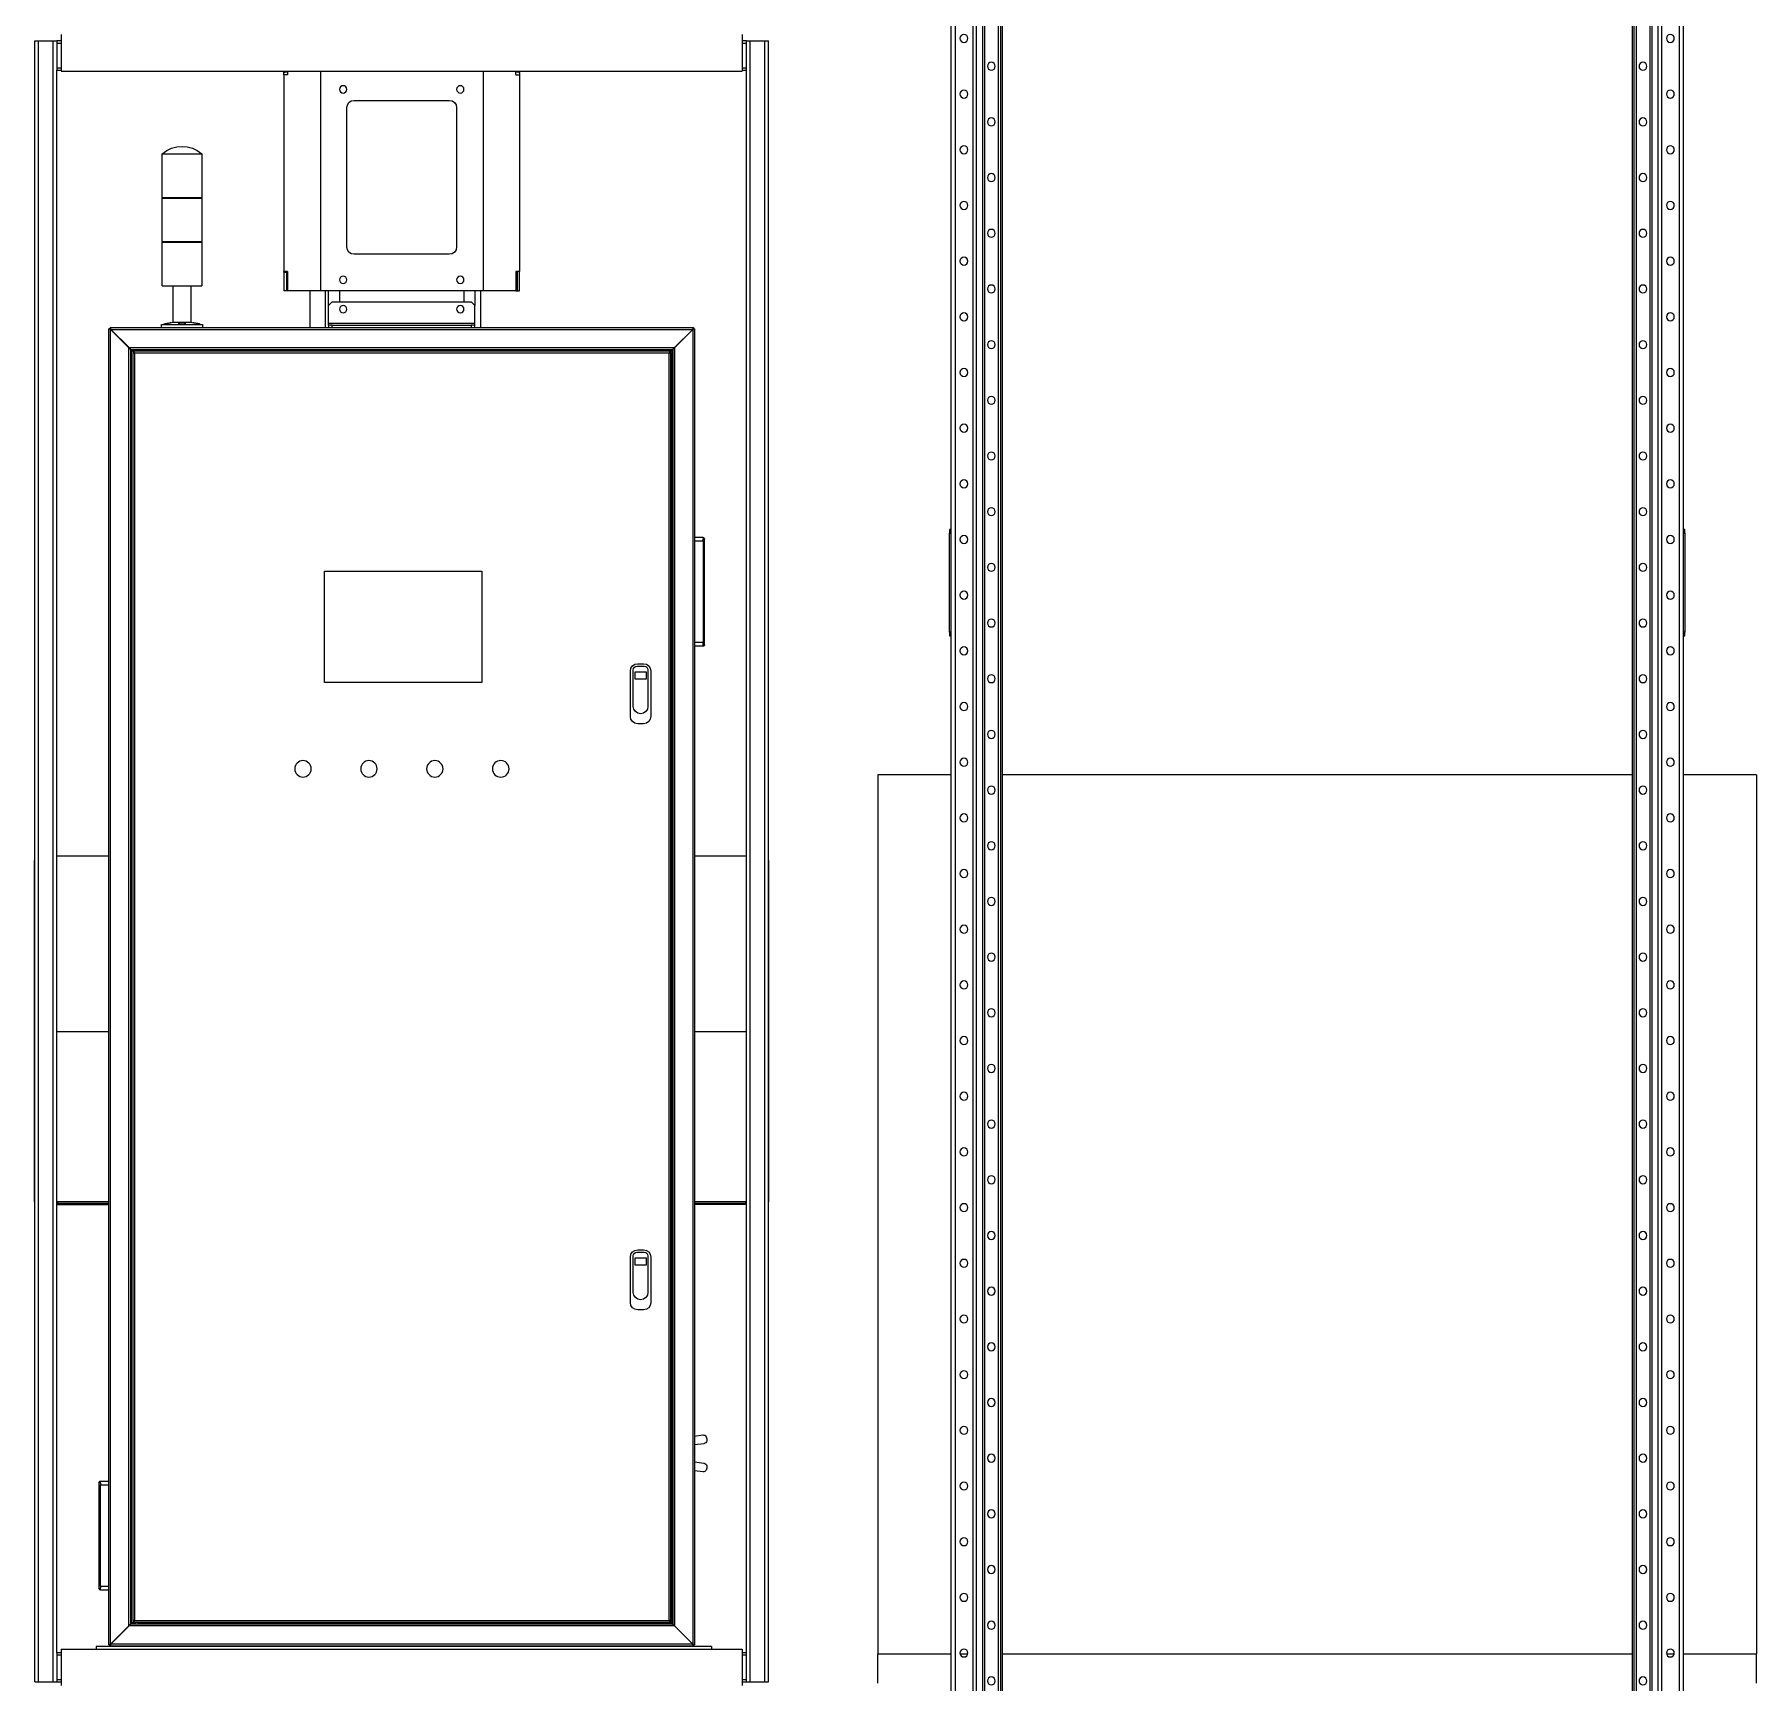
# Model space of a CAD drawing. Header units: millimetres. Extents: x 6622 to 532820, y 3370 to 359312.
# Drawn here: x 462649 to 465000, y 346966 to 349216 of the extents above; entities that cross this region are included whole.
import ezdxf

# ---------------------------------------------------------------- set-up
doc = ezdxf.new("R2010")
doc.units = ezdxf.units.MM

# ---------------------------------------------------------------- blocks, each defined once
blk = doc.blocks.new('A$C3E973D8C')
at = {"color": 2, "linetype": 'Continuous', "lineweight": 25}
for p, q in [((100, 8624.1), (100, 112.1)), ((105.5, 8624.1), (105.5, 112.1)), ((129.9, 8624.1), (129.9, 112.1)), ((134.6, 8624.1), (134.6, 112.1)), ((143.1, 8624.1), (143.1, 112.1)), ((145.7, 8624.1), (145.7, 112.1)), ((164.5, 8624.1), (164.5, 112.1)), ((167.5, 8624.1), (167.5, 112.1)), ((170, 8624.1), (170, 112.1)), ((1030, 5560.1), (1030, 112.1)), ((1032.5, 5560.1), (1032.5, 112.1)), ((1035.5, 5560.1), (1035.5, 112.1)), ((1054.3, 5560.1), (1054.3, 112.1)), ((1056.9, 5560.1), (1056.9, 112.1)), ((1065.4, 5560.1), (1065.4, 112.1)), ((1070.1, 5560.1), (1070.1, 112.1)), ((1094.5, 5560.1), (1094.5, 112.1)), ((1100, 5560.1), (1100, 112.1)), ((1385, 2967.5), (1385, 2917.5)), ((2315, 2967.5), (2315, 2917.5)), ((1349, 718.6), (1349, 2958.6)), ((1354, 2958.6), (1349, 2958.6)), ((1354, 718.6), (1354, 2958.6)), ((1374, 2958.6), (1354, 2958.6)), ((1374, 718.6), (1374, 2958.6)), ((1379, 2958.6), (1374, 2958.6)), ((1379, 2958.6), (1385, 2958.6)), ((1379, 2955.6), (1379, 2958.6)), ((1379, 2921.5), (1379, 2955.6)), ((1385, 2955.6), (1379, 2955.6)), ((2315, 2958.6), (2321, 2958.6)), ((2321, 2955.6), (2315, 2955.6)), ((2326, 2958.6), (2321, 2958.6)), ((2321, 2958.6), (2321, 2955.6)), ((2321, 2955.6), (2321, 2921.5)), ((2326, 718.6), (2326, 2958.6)), ((2346, 2958.6), (2326, 2958.6)), ((2346, 718.6), (2346, 2958.6)), ((2351, 2958.6), (2346, 2958.6)), ((2351, 718.6), (2351, 2958.6)), ((1379, 2921.5), (1385, 2921.5)), ((1379, 2918.6), (1379, 2921.5)), ((1379, 758.6), (1379, 2918.6)), ((1385, 2918.6), (1379, 2918.6)), ((2315, 2917.5), (1385, 2917.5)), ((1689, 2914.9), (1689, 2917.5)), ((1690.3, 2916), (1694, 2916)), ((1691.7, 2916), (1691.7, 2917.5)), ((1693, 2916), (1693, 2917.5)), ((1694, 2912.6), (1694, 2917.5)), ((1739, 2917.5), (1739, 2617.5)), ((1961, 2917.5), (1961, 2617.5)), ((2006, 2917.5), (2006, 2912.6)), ((2006, 2916), (2009.7, 2916)), ((2007, 2916), (2007, 2917.5)), ((2008.3, 2916), (2008.3, 2917.5)), ((2011, 2914.9), (2011, 2917.5)), ((2315, 2921.5), (2321, 2921.5)), ((2321, 2918.6), (2315, 2918.6)), ((2321, 2921.5), (2321, 2918.6)), ((2321, 758.6), (2321, 2918.6)), ((1689, 2914.9), (1689, 2912.6)), ((1689, 2912.6), (1689, 2644)), ((1694, 2912.6), (1689, 2912.6)), ((2006, 2912.6), (2011, 2912.6)), ((2011, 2912.6), (2011, 2914.9)), ((2011, 2912.6), (2011, 2644)), ((1915, 2877.5), (1785, 2877.5)), ((1775, 2867.5), (1775, 2677.5)), ((1925, 2677.5), (1925, 2867.5)), ((2123, 2804.6), (2123, 2745.1)), ((2177, 2804.6), (2123, 2804.6)), ((2177, 2745.1), (2177, 2804.6)), ((2177, 2745.1), (2123, 2745.1)), ((2123, 2744), (2123, 2685.1)), ((2177, 2744), (2123, 2744)), ((2123.5, 2745.1), (2123.5, 2744)), ((2176.5, 2744), (2176.5, 2745.1)), ((2177, 2685.1), (2177, 2744)), ((2177, 2685.1), (2123, 2685.1)), ((2123, 2684), (2123, 2624.5)), ((2177, 2684), (2123, 2684)), ((2123.5, 2685.1), (2123.5, 2684)), ((2176.5, 2684), (2176.5, 2685.1)), ((2177, 2624.5), (2177, 2684)), ((1785, 2667.5), (1915, 2667.5)), ((1689, 2644), (1694, 2644)), ((1689, 2617.5), (1689, 2644)), ((1691.7, 2617.5), (1691.7, 2644)), ((1693, 2617.5), (1693, 2644)), ((1694, 2644), (1694, 2617.7)), ((2006, 2644), (2011, 2644)), ((2006, 2644), (2006, 2617.5)), ((2007, 2642.2), (2007, 2644)), ((2007, 2619.6), (2007, 2642.2)), ((2008.3, 2643), (2008.3, 2644)), ((2011, 2643), (2008.3, 2643)), ((2011, 2643), (2011, 2644)), ((2011, 2643), (2011, 2617.5)), ((1691.7, 2617.5), (1689, 2617.5)), ((1693, 2617.5), (1691.7, 2617.5)), ((1694.3, 2617.5), (1693, 2617.5)), ((1694.3, 2617.5), (1739, 2617.5)), ((1739, 2617.5), (1961, 2617.5)), ((1742, 2567.6), (1742, 2617.5)), ((1750, 2617.5), (1750, 2597.6)), ((1765, 2617.5), (1765, 2602.5)), ((1935, 2617.5), (1935, 2602.5)), ((1950, 2597.6), (1950, 2617.5)), ((1954, 2567.6), (1954, 2617.5)), ((1961, 2617.5), (2006, 2617.5)), ((1975, 2567.6), (1975, 2617.5)), ((2005.7, 2617.5), (2011, 2617.5)), ((2177, 2624.5), (2123, 2624.5)), ((2138, 2624.5), (2138, 2574.6)), ((2162, 2574.6), (2162, 2624.5)), ((1755, 2602.5), (1750, 2597.6)), ((1750, 2573.6), (1750, 2597.6)), ((1945, 2602.5), (1755, 2602.5)), ((1950, 2597.6), (1945, 2602.5)), ((1950, 2573.6), (1950, 2597.6)), ((1450, 2565.9), (1450, 769.2)), ((1450, 2565.9), (1451.5, 2565.9)), ((1451.7, 2567.6), (1451.7, 2566)), ((2248.3, 2567.6), (1451.7, 2567.6)), ((1452.7, 2565), (1452.5, 2565)), ((1452.5, 2565), (1452.5, 2564.9)), ((1452.5, 2564.9), (1452.5, 770.2)), ((1452.5, 2564.9), (1477.5, 2539.9)), ((1477.7, 2540), (1452.7, 2565)), ((2247.3, 2565), (1452.7, 2565)), ((1950, 2573.6), (1750, 2573.6)), ((1750, 2570.6), (1750, 2573.6)), ((1750, 2567.6), (1750, 2570.6)), ((1750, 2570.6), (1755, 2570.6)), ((1755, 2570.6), (1755, 2567.6)), ((1945, 2570.6), (1755, 2570.6)), ((1945, 2567.6), (1945, 2570.6)), ((1945, 2570.6), (1950, 2570.6)), ((1950, 2570.6), (1950, 2573.6)), ((1950, 2570.6), (1950, 2567.6)), ((2125.1, 2572.1), (2122, 2571.5)), ((2122, 2571.5), (2122, 2567.6)), ((2178, 2571.5), (2122, 2571.5)), ((2138, 2574.6), (2134.9, 2574)), ((2162, 2574.6), (2138, 2574.6)), ((2165.1, 2574), (2162, 2574.6)), ((2178, 2571.5), (2174.9, 2572.1)), ((2178, 2567.6), (2178, 2571.5)), ((2247.3, 2565), (2222.3, 2540)), ((2222.5, 2539.9), (2247.5, 2564.9)), ((2247.5, 2565), (2247.3, 2565)), ((2247.5, 2564.9), (2247.5, 2565)), ((2247.5, 770.2), (2247.5, 2564.9)), ((2248.3, 2567.6), (2248.3, 2566)), ((2250, 2565.9), (2248.5, 2565.9)), ((2250, 769.2), (2250, 2565.9)), ((1477.5, 2539.9), (1477.5, 795.2)), ((2222.3, 2540), (1477.7, 2540)), ((2222.5, 795.2), (2222.5, 2539.9)), ((1480, 2537.4), (1480, 797.7)), ((2211.8, 2537.6), (1480.2, 2537.6)), ((1481, 2536.4), (1481, 798.7)), ((1481, 2536.4), (1484.8, 2532.5)), ((1484, 2533.7), (1481.2, 2536.5)), ((2210.3, 2536.5), (1481.2, 2536.5)), ((1482.3, 2533.4), (1483.8, 2533.4)), ((1482.3, 801.7), (1482.3, 2533.4)), ((1484, 2535.1), (1484, 2533.5)), ((1484, 2535.1), (2211.8, 2535.1)), ((1484.8, 802.6), (1484.8, 2532.5)), ((1484.8, 2532.5), (2214.8, 2532.5)), ((2210.3, 2537.6), (2210.3, 2535.1)), ((2219.8, 2537.6), (2211.8, 2537.6)), ((2211.8, 2535.1), (2215.6, 2535.1)), ((2213.3, 2535.1), (2213.3, 2537.6)), ((2218.8, 2536.5), (2213.3, 2536.5)), ((2214.8, 2532.5), (2214.8, 802.6)), ((2215.3, 2533), (2215.2, 2533)), ((2215.3, 2533), (2215.3, 2533.3)), ((2215.3, 2532.9), (2215.3, 2533)), ((2215.3, 2533), (2215.5, 2533)), ((2215.6, 2535.1), (2215.6, 2533.5)), ((2218.8, 2536.5), (2215.7, 2533.4)), ((2217.3, 2533.4), (2215.8, 2533.4)), ((2216, 2533.4), (2219, 2536.4)), ((2217.3, 2533.4), (2217.3, 801.7)), ((2219, 798.7), (2219, 2536.4)), ((2220, 797.7), (2220, 2537.4)), ((98, 2291.6), (100, 2291.6)), ((98, 2286.6), (98, 2291.6)), ((100, 2286.6), (98, 2286.6)), ((98, 2286.6), (98, 2151.6)), ((1100, 2291.6), (1102, 2291.6)), ((1102, 2286.6), (1100, 2286.6)), ((1102, 2291.6), (1102, 2286.6)), ((1102, 2151.6), (1102, 2286.6)), ((1436.5, 2134.3), (1436.5, 2278.8)), ((1438.5, 2280.8), (1450, 2280.8)), ((1438.5, 2275.8), (1450, 2275.8)), ((1438.5, 2275.8), (1438.5, 2137.3)), ((1740.4, 2235.1), (1740.4, 2083)), ((1955.4, 2235.1), (1740.4, 2235.1)), ((1955.4, 2083), (1955.4, 2235.1)), ((98, 2151.6), (100, 2151.6)), ((98, 2146.6), (98, 2151.6)), ((100, 2146.6), (98, 2146.6)), ((1100, 2151.6), (1102, 2151.6)), ((1102, 2146.6), (1100, 2146.6)), ((1102, 2151.6), (1102, 2146.6)), ((1438.5, 2137.3), (1450, 2137.3)), ((1438.5, 2132.3), (1450, 2132.3)), ((1509.8, 2098.6), (1509.8, 2036.6)), ((1513.8, 2100.3), (1513.8, 2050.3)), ((1516.3, 2097.6), (1516.3, 2087.6)), ((1531.3, 2097.6), (1516.3, 2097.6)), ((1528.8, 2105.3), (1518.8, 2105.3)), ((1527.8, 2108.6), (1519.8, 2108.6)), ((1531.3, 2087.6), (1531.3, 2097.6)), ((1533.8, 2050.3), (1533.8, 2100.3)), ((1537.8, 2036.6), (1537.8, 2098.6)), ((1516.3, 2087.6), (1531.3, 2087.6)), ((1740.4, 2083), (1955.4, 2083)), ((1519.8, 2026.6), (1527.8, 2026.6)), ((0, 1957.1), (0, 757.1)), ((0, 1957.1), (100, 1957.1)), ((170, 1957.1), (1030, 1957.1)), ((1100, 1957.1), (1200, 1957.1)), ((1200, 1957.1), (1200, 757.1)), ((1349, 1840), (1348.5, 1840)), ((1348.5, 1606), (1348.5, 1840)), ((1450, 1846.5), (1379, 1846.5)), ((2321, 1846.5), (2250, 1846.5)), ((2351.5, 1840), (2351, 1840)), ((2351.5, 1606), (2351.5, 1840)), ((1348.5, 1374.1), (1348.5, 1606)), ((1348.5, 1606), (1349, 1606)), ((1379, 1606), (1450, 1606)), ((2250, 1606), (2321, 1606)), ((2351, 1606), (2351.5, 1606)), ((2351.5, 1374.1), (2351.5, 1606)), ((1348.5, 1374.1), (1349, 1374.1)), ((1379, 1374.1), (1450, 1374.1)), ((1379, 1372.1), (1380, 1372.1)), ((1379, 1370.6), (1450, 1370.6)), ((1380, 1372.1), (1380, 1374.1)), ((1450, 1372.1), (1380, 1372.1)), ((2250, 1374.1), (2321, 1374.1)), ((2320, 1372.1), (2250, 1372.1)), ((2321, 1370.6), (2250, 1370.6)), ((2320, 1374.1), (2320, 1372.1)), ((2321, 1372.1), (2320, 1372.1)), ((2351, 1374.1), (2351.5, 1374.1)), ((1509.8, 1298.5), (1509.8, 1236.5)), ((1513.8, 1300.3), (1513.8, 1250.3)), ((1516.3, 1297.5), (1516.3, 1287.5)), ((1531.3, 1297.5), (1516.3, 1297.5)), ((1528.8, 1305.3), (1518.8, 1305.3)), ((1527.8, 1308.5), (1519.8, 1308.5)), ((1531.3, 1287.5), (1531.3, 1297.5)), ((1533.8, 1250.3), (1533.8, 1300.3)), ((1537.8, 1236.5), (1537.8, 1298.5)), ((1516.3, 1287.5), (1531.3, 1287.5)), ((1519.8, 1226.5), (1527.8, 1226.5)), ((1437.4, 1043.9), (1450, 1042.2)), ((1450, 1054.3), (1439, 1055.8)), ((1450, 1018.9), (1437.4, 1017.2)), ((1439, 1005.3), (1450, 1006.8)), ((2261.5, 992.8), (2250, 992.8)), ((2261.5, 987.8), (2250, 987.8)), ((2261.5, 849.3), (2261.5, 987.8)), ((2263.5, 990.8), (2263.5, 846.3)), ((2261.5, 849.3), (2250, 849.3)), ((2261.5, 844.3), (2250, 844.3)), ((1484.8, 802.6), (1481, 798.7)), ((1481.2, 798.5), (1484, 801.4)), ((1482.3, 801.7), (1483.8, 801.7)), ((1484, 800.1), (1484, 801.6)), ((2211.8, 800.1), (1484, 800.1)), ((2214.8, 802.6), (1484.8, 802.6)), ((2210.3, 800.1), (2210.3, 797.6)), ((2215.6, 800.1), (2211.8, 800.1)), ((2213.3, 797.6), (2213.3, 800.1)), ((2215.2, 802), (2215.3, 802)), ((2215.3, 802), (2215.3, 802.2)), ((2215.5, 802), (2215.3, 802)), ((2215.3, 802), (2215.3, 801.8)), ((2215.6, 800.1), (2215.6, 801.6)), ((2215.7, 801.7), (2218.8, 798.5)), ((2217.3, 801.7), (2215.8, 801.7)), ((2219, 798.7), (2216, 801.7)), ((1477.5, 795.2), (1452.5, 770.2)), ((1452.7, 770.1), (1477.7, 795.1)), ((1477.7, 795.1), (2222.3, 795.1)), ((1480.2, 797.6), (2211.8, 797.6)), ((1481.2, 798.5), (2210.3, 798.5)), ((2211.8, 797.6), (2219.8, 797.6)), ((2213.3, 798.5), (2218.8, 798.5)), ((2222.3, 795.1), (2247.3, 770.1)), ((2247.5, 770.2), (2222.5, 795.2)), ((0, 717.1), (0, 757.1)), ((100, 757.1), (0, 757.1)), ((123, 757.1), (112.4, 757.1)), ((1030, 757.1), (170, 757.1)), ((1087.6, 757.1), (1077, 757.1)), ((1200, 757.1), (1100, 757.1)), ((1200, 717.1), (1200, 757.1)), ((1379, 758.6), (1385, 758.6)), ((1379, 755.6), (1379, 758.6)), ((1379, 721.6), (1379, 755.6)), ((1385, 755.6), (1379, 755.6)), ((2315, 763.6), (1385, 763.6)), ((1385, 763.6), (1385, 713.6)), ((1427, 767.1), (1427, 763.6)), ((1427, 767.1), (2267, 767.1)), ((1450, 769.2), (1451.5, 769.2)), ((1450, 767.6), (1450, 767.1)), ((1450, 767.6), (1451.7, 767.6)), ((1451.7, 767.6), (1451.7, 769)), ((1451.7, 767.6), (2248.3, 767.6)), ((1452.5, 770.2), (1452.5, 770.1)), ((1452.5, 770.1), (1452.7, 770.1)), ((1452.7, 770.1), (2247.3, 770.1)), ((2247.3, 770.1), (2247.5, 770.1)), ((2247.5, 770.1), (2247.5, 770.2)), ((2248.3, 767.6), (2248.3, 769)), ((2248.3, 767.6), (2250, 767.6)), ((2250, 769.2), (2248.5, 769.2)), ((2250, 767.6), (2250, 767.1)), ((2267, 767.1), (2267, 763.6)), ((2315, 763.6), (2315, 713.6)), ((2315, 758.6), (2321, 758.6)), ((2321, 755.6), (2315, 755.6)), ((2321, 758.6), (2321, 755.6)), ((2321, 755.6), (2321, 721.6)), ((1354, 718.6), (1349, 718.6)), ((1374, 718.6), (1354, 718.6)), ((1379, 718.6), (1374, 718.6)), ((1379, 721.6), (1385, 721.6)), ((1379, 718.6), (1379, 721.6)), ((1385, 718.6), (1379, 718.6)), ((2315, 721.6), (2321, 721.6)), ((2321, 718.6), (2315, 718.6)), ((2321, 721.6), (2321, 718.6)), ((2326, 718.6), (2321, 718.6)), ((2346, 718.6), (2326, 718.6)), ((2351, 718.6), (2346, 718.6))]:
    blk.add_line(p, q, dxfattribs=at)
at = {"color": 2, "linetype": 'Continuous', "lineweight": 25, "flags": 128}
for points in [[(1450, 2565.9), (1450, 2565.9), (1450.2, 2565.8), (1450.3, 2565.7), (1450.6, 2565.6), (1450.9, 2565.5), (1451.2, 2565.4), (1451.6, 2565.2), (1452.1, 2565), (1452.5, 2564.9)], [(1451.5, 2565.9), (1451.5, 2565.9), (1451.6, 2565.8), (1451.6, 2565.7), (1451.7, 2565.6), (1451.9, 2565.5), (1452, 2565.4), (1452.2, 2565.2), (1452.3, 2565), (1452.5, 2564.9)], [(1451.5, 2565.9), (1451.5, 2565.9), (1451.6, 2565.8), (1451.7, 2565.7), (1451.8, 2565.6), (1451.9, 2565.5), (1452.1, 2565.4), (1452.3, 2565.2), (1452.5, 2565)], [(1452.7, 2565), (1452.5, 2565.5), (1452.3, 2565.9), (1452.2, 2566.3), (1452, 2566.7), (1451.9, 2567), (1451.8, 2567.2), (1451.7, 2567.4), (1451.7, 2567.5), (1451.7, 2567.6)], [(1452.7, 2565), (1452.5, 2565.2), (1452.3, 2565.4), (1452.2, 2565.5), (1452, 2565.7), (1451.9, 2565.8), (1451.8, 2565.9), (1451.7, 2566), (1451.7, 2566), (1451.7, 2566)], [(1452.5, 2565), (1452.3, 2565.2), (1452.2, 2565.4), (1452, 2565.6), (1451.9, 2565.8), (1451.8, 2565.9), (1451.7, 2566), (1451.7, 2566), (1451.7, 2566)], [(2248.3, 2567.6), (2248.3, 2567.5), (2248.2, 2567.4), (2248.2, 2567.1), (2248, 2566.8), (2247.9, 2566.4), (2247.7, 2566), (2247.5, 2565.5), (2247.3, 2565)], [(2248.3, 2566), (2248.3, 2566), (2248.2, 2566), (2248.2, 2565.9), (2248, 2565.8), (2247.9, 2565.6), (2247.7, 2565.4), (2247.5, 2565.2), (2247.3, 2565)], [(2248.3, 2566), (2248.3, 2566), (2248.3, 2566), (2248.2, 2565.9), (2248.1, 2565.8), (2248, 2565.7), (2247.9, 2565.5), (2247.8, 2565.4), (2247.6, 2565.2), (2247.5, 2565)], [(2247.5, 2564.9), (2247.9, 2565), (2248.4, 2565.2), (2248.8, 2565.4), (2249.1, 2565.5), (2249.4, 2565.6), (2249.7, 2565.7), (2249.8, 2565.8), (2250, 2565.9), (2250, 2565.9)], [(2247.5, 2564.9), (2247.7, 2565), (2247.8, 2565.2), (2248, 2565.4), (2248.1, 2565.5), (2248.3, 2565.6), (2248.4, 2565.7), (2248.4, 2565.8), (2248.5, 2565.9), (2248.5, 2565.9)], [(2247.5, 2565), (2247.7, 2565.2), (2247.9, 2565.4), (2248.1, 2565.5), (2248.2, 2565.6), (2248.3, 2565.7), (2248.4, 2565.8), (2248.5, 2565.9), (2248.5, 2565.9)], [(1477.5, 2539.9), (1478, 2539.4), (1478.5, 2538.9), (1478.9, 2538.5), (1479.3, 2538.1), (1479.6, 2537.8), (1479.8, 2537.6), (1480, 2537.4), (1480, 2537.4)], [(1480.2, 2537.6), (1480.1, 2537.6), (1480, 2537.7), (1479.8, 2538), (1479.4, 2538.3), (1479.1, 2538.7), (1478.6, 2539.1), (1478.2, 2539.6), (1477.7, 2540)], [(2222.3, 2540), (2221.8, 2539.6), (2221.4, 2539.1), (2220.9, 2538.7), (2220.6, 2538.3), (2220.2, 2538), (2220, 2537.7), (2219.9, 2537.6), (2219.8, 2537.6)], [(2220, 2537.4), (2220, 2537.4), (2220.2, 2537.5), (2220.3, 2537.7), (2220.6, 2538), (2220.9, 2538.3), (2221.3, 2538.6), (2221.6, 2539), (2222.1, 2539.4), (2222.5, 2539.9)], [(1480, 2537.4), (1480, 2537.4), (1480.1, 2537.3), (1480.2, 2537.2), (1480.3, 2537.1), (1480.4, 2536.9), (1480.6, 2536.8), (1480.8, 2536.6), (1481, 2536.4)], [(1481.2, 2536.5), (1481, 2536.7), (1480.8, 2536.9), (1480.6, 2537.1), (1480.5, 2537.3), (1480.3, 2537.4), (1480.3, 2537.5), (1480.2, 2537.5), (1480.2, 2537.6)], [(1484.8, 2532.5), (1484.3, 2532.7), (1483.9, 2532.9), (1483.4, 2533), (1483.1, 2533.1), (1482.7, 2533.2), (1482.5, 2533.3), (1482.4, 2533.4), (1482.3, 2533.4)], [(1484.8, 2532.5), (1484.6, 2532.7), (1484.4, 2532.9), (1484.3, 2533), (1484.1, 2533.1), (1484, 2533.2), (1483.9, 2533.3), (1483.8, 2533.4), (1483.8, 2533.4)], [(1484, 2535.1), (1484, 2535), (1484, 2534.9), (1484.1, 2534.7), (1484.2, 2534.5), (1484.3, 2534.2), (1484.4, 2533.8), (1484.5, 2533.4), (1484.7, 2533), (1484.8, 2532.5)], [(1484, 2533.5), (1484, 2533.5), (1484, 2533.5), (1484.1, 2533.4), (1484.2, 2533.3), (1484.3, 2533.2), (1484.4, 2533), (1484.5, 2532.9), (1484.7, 2532.7), (1484.8, 2532.5)], [(2214.8, 2532.5), (2215, 2533), (2215.1, 2533.4), (2215.2, 2533.8), (2215.4, 2534.2), (2215.5, 2534.5), (2215.5, 2534.7), (2215.6, 2534.9), (2215.6, 2535), (2215.6, 2535.1)], [(2217.3, 2533.4), (2217.3, 2533.4), (2217.1, 2533.3), (2216.9, 2533.2), (2216.6, 2533.1), (2216.2, 2533), (2215.8, 2532.9), (2215.3, 2532.7), (2214.8, 2532.5)], [(2215.6, 2533.5), (2215.6, 2533.5), (2215.6, 2533.5)], [(2215.8, 2533.4), (2215.8, 2533.4), (2215.7, 2533.3)], [(2219.8, 2537.6), (2219.8, 2537.5), (2219.7, 2537.5), (2219.7, 2537.4), (2219.5, 2537.3), (2219.4, 2537.1), (2219.2, 2536.9), (2219, 2536.7), (2218.8, 2536.5)], [(2219, 2536.4), (2219.2, 2536.6), (2219.4, 2536.8), (2219.6, 2536.9), (2219.7, 2537.1), (2219.8, 2537.2), (2219.9, 2537.3), (2220, 2537.4), (2220, 2537.4)], [(1439, 1055.8), (1438.8, 1055.8), (1437.5, 1055.7), (1436.3, 1055.3), (1435.2, 1054.5), (1434.3, 1053.4), (1433.6, 1052), (1433.3, 1050.6), (1433.2, 1049.1), (1433.5, 1047.6), (1434, 1046.3), (1434.8, 1045.2), (1435.9, 1044.4), (1437, 1044), (1437.4, 1043.9)], [(1437.4, 1017.2), (1437, 1017.1), (1435.9, 1016.7), (1434.8, 1015.9), (1434, 1014.8), (1433.5, 1013.5), (1433.2, 1012), (1433.3, 1010.5), (1433.6, 1009.1), (1434.3, 1007.7), (1435.2, 1006.6), (1436.3, 1005.8), (1437.5, 1005.4), (1438.8, 1005.3), (1439, 1005.3)], [(1482.3, 801.7), (1482.4, 801.7), (1482.5, 801.8), (1482.7, 801.8), (1482.9, 801.9), (1483.2, 802), (1483.6, 802.1), (1484, 802.3), (1484.4, 802.4), (1484.8, 802.6)], [(1483.8, 801.7), (1483.8, 801.7), (1483.9, 801.8), (1484, 801.8), (1484.1, 801.9), (1484.2, 802), (1484.3, 802.1), (1484.5, 802.3), (1484.6, 802.4), (1484.8, 802.6)], [(1484.8, 802.6), (1484.7, 802.4), (1484.5, 802.2), (1484.4, 802), (1484.2, 801.8), (1484.1, 801.7), (1484.1, 801.6), (1484, 801.6), (1484, 801.6)], [(1484.8, 802.6), (1484.7, 802.1), (1484.5, 801.6), (1484.4, 801.2), (1484.2, 800.8), (1484.1, 800.5), (1484.1, 800.2), (1484, 800.1), (1484, 800.1)], [(2214.8, 802.6), (2215.3, 802.4), (2215.7, 802.3), (2216.1, 802.1), (2216.4, 802), (2216.7, 801.9), (2217, 801.8), (2217.2, 801.8), (2217.3, 801.7), (2217.3, 801.7)], [(2215.6, 800.1), (2215.6, 800.1), (2215.6, 800.2), (2215.5, 800.5), (2215.4, 800.8), (2215.3, 801.2), (2215.1, 801.6), (2215, 802.1), (2214.8, 802.6)], [(2215.6, 801.6), (2215.6, 801.6), (2215.6, 801.6)], [(2215.7, 801.8), (2215.8, 801.7), (2215.8, 801.7)], [(1480, 797.7), (1480, 797.7), (1479.8, 797.6), (1479.7, 797.4), (1479.4, 797.1), (1479.1, 796.8), (1478.7, 796.5), (1478.4, 796.1), (1477.9, 795.7), (1477.5, 795.2)], [(1477.7, 795.1), (1478.2, 795.5), (1478.6, 796), (1479.1, 796.4), (1479.4, 796.8), (1479.8, 797.1), (1480, 797.4), (1480.1, 797.5), (1480.2, 797.6)], [(1481, 798.7), (1480.8, 798.5), (1480.6, 798.3), (1480.4, 798.2), (1480.3, 798), (1480.2, 797.9), (1480.1, 797.8), (1480, 797.7), (1480, 797.7)], [(1480.2, 797.6), (1480.2, 797.6), (1480.3, 797.6), (1480.3, 797.7), (1480.5, 797.8), (1480.6, 798), (1480.8, 798.2), (1481, 798.4), (1481.2, 798.5)], [(2218.8, 798.5), (2219, 798.4), (2219.2, 798.2), (2219.3, 798.1), (2219.5, 797.9), (2219.6, 797.8), (2219.7, 797.7), (2219.8, 797.6), (2219.8, 797.6), (2219.8, 797.6)], [(2220, 797.7), (2220, 797.7), (2219.9, 797.8), (2219.9, 797.9), (2219.8, 798), (2219.6, 798.1), (2219.5, 798.2), (2219.3, 798.4), (2219.2, 798.6), (2219, 798.7)], [(2219.8, 797.6), (2219.9, 797.5), (2220, 797.4), (2220.2, 797.2), (2220.4, 797), (2220.7, 796.7), (2221.1, 796.3), (2221.5, 795.9), (2221.9, 795.5), (2222.3, 795.1)], [(2222.5, 795.2), (2222, 795.7), (2221.5, 796.2), (2221.1, 796.6), (2220.7, 797), (2220.4, 797.3), (2220.2, 797.5), (2220, 797.7), (2220, 797.7)], [(1452.5, 770.2), (1452, 770), (1451.5, 769.8), (1451.1, 769.7), (1450.7, 769.5), (1450.4, 769.4), (1450.2, 769.3), (1450, 769.2), (1450, 769.2)], [(1452.5, 770.2), (1452.3, 770), (1452.1, 769.8), (1451.9, 769.7), (1451.8, 769.5), (1451.7, 769.4), (1451.6, 769.3), (1451.5, 769.2), (1451.5, 769.2)], [(1452.5, 770.1), (1452.3, 769.9), (1452.1, 769.7), (1451.9, 769.6), (1451.8, 769.5), (1451.7, 769.4), (1451.6, 769.3), (1451.5, 769.2), (1451.5, 769.2)], [(1451.7, 769), (1451.7, 769.1), (1451.8, 769.1), (1451.8, 769.2), (1452, 769.3), (1452.1, 769.5), (1452.3, 769.7), (1452.5, 769.9), (1452.7, 770.1)], [(1451.7, 767.6), (1451.7, 767.6), (1451.8, 767.7), (1451.8, 768), (1452, 768.3), (1452.1, 768.7), (1452.3, 769.1), (1452.5, 769.6), (1452.7, 770.1)], [(1451.7, 769), (1451.7, 769.1), (1451.7, 769.1), (1451.8, 769.2), (1451.9, 769.3), (1452, 769.5), (1452.2, 769.7), (1452.3, 769.9), (1452.5, 770.1)], [(2247.3, 770.1), (2247.5, 769.9), (2247.7, 769.7), (2247.8, 769.6), (2248, 769.4), (2248.1, 769.3), (2248.2, 769.2), (2248.3, 769.1), (2248.3, 769.1), (2248.3, 769)], [(2247.3, 770.1), (2247.5, 769.6), (2247.7, 769.2), (2247.8, 768.8), (2248, 768.4), (2248.1, 768.1), (2248.2, 767.9), (2248.3, 767.7), (2248.3, 767.6), (2248.3, 767.6)], [(2250, 769.2), (2250, 769.2), (2249.8, 769.3), (2249.7, 769.4), (2249.4, 769.5), (2249.1, 769.6), (2248.8, 769.7), (2248.4, 769.9), (2247.9, 770.1), (2247.5, 770.2)], [(2248.5, 769.2), (2248.5, 769.2), (2248.4, 769.3), (2248.4, 769.4), (2248.3, 769.5), (2248.1, 769.6), (2248, 769.7), (2247.8, 769.9), (2247.7, 770.1), (2247.5, 770.2)], [(2248.5, 769.2), (2248.5, 769.2), (2248.4, 769.3), (2248.4, 769.3), (2248.3, 769.4), (2248.1, 769.5), (2248, 769.6), (2247.8, 769.8), (2247.7, 769.9), (2247.5, 770.1)], [(2247.5, 770.1), (2247.7, 769.9), (2247.8, 769.7), (2248, 769.5), (2248.1, 769.3), (2248.2, 769.2), (2248.3, 769.1), (2248.3, 769.1), (2248.3, 769)]]:
    blk.add_lwpolyline(points, dxfattribs=at)
at = {"color": 2, "linetype": 'Continuous', "lineweight": 25}
for centre, radius in [((117.7, 2962.1), 5.4), ((1082.3, 2962.1), 5.4), ((155.1, 2924.1), 5.4), ((1044.9, 2924.1), 5.4), ((1770, 2892.6), 5), ((1930, 2892.6), 5), ((117.7, 2886.1), 5.4), ((1082.3, 2886.1), 5.4), ((155.1, 2848.1), 5.4), ((1044.9, 2848.1), 5.4), ((117.7, 2810.1), 5.4), ((1082.3, 2810.1), 5.4), ((155.1, 2772.1), 5.4), ((1044.9, 2772.1), 5.4), ((117.7, 2734.1), 5.4), ((1082.3, 2734.1), 5.4), ((155.1, 2696.1), 5.4), ((1044.9, 2696.1), 5.4), ((117.7, 2658.1), 5.4), ((1082.3, 2658.1), 5.4), ((1770, 2632.6), 5), ((1930, 2632.6), 5), ((155.1, 2620.1), 5.4), ((1044.9, 2620.1), 5.4), ((117.7, 2582.1), 5.4), ((1082.3, 2582.1), 5.4), ((1770, 2592.6), 5), ((1930, 2592.6), 5), ((155.1, 2544.1), 5.4), ((1044.9, 2544.1), 5.4), ((117.7, 2506.1), 5.4), ((1082.3, 2506.1), 5.4), ((155.1, 2468.1), 5.4), ((1044.9, 2468.1), 5.4), ((117.7, 2430.1), 5.4), ((1082.3, 2430.1), 5.4), ((155.1, 2392.1), 5.4), ((1044.9, 2392.1), 5.4), ((117.7, 2354.1), 5.4), ((1082.3, 2354.1), 5.4), ((155.1, 2316.1), 5.4), ((1044.9, 2316.1), 5.4), ((117.7, 2278.1), 5.4), ((1082.3, 2278.1), 5.4), ((155.1, 2240.1), 5.4), ((1044.9, 2240.1), 5.4), ((117.7, 2202.1), 5.4), ((1082.3, 2202.1), 5.4), ((155.1, 2164.1), 5.4), ((1044.9, 2164.1), 5.4), ((117.7, 2126.1), 5.4), ((1082.3, 2126.1), 5.4), ((155.1, 2088.1), 5.4), ((1044.9, 2088.1), 5.4), ((117.7, 2050.1), 5.4), ((1082.3, 2050.1), 5.4), ((155.1, 2012.1), 5.4), ((1044.9, 2012.1), 5.4), ((117.7, 1974.1), 5.4), ((1082.3, 1974.1), 5.4), ((1714.8, 1965.1), 11.3), ((1804.8, 1965.1), 11.2), ((1894.8, 1965.1), 11.2), ((1984.8, 1965.1), 11.2), ((155.1, 1936.1), 5.4), ((1044.9, 1936.1), 5.4), ((117.7, 1898.1), 5.4), ((1082.3, 1898.1), 5.4), ((155.1, 1860.1), 5.4), ((1044.9, 1860.1), 5.4), ((117.7, 1822.1), 5.4), ((1082.3, 1822.1), 5.4), ((155.1, 1784.1), 5.4), ((1044.9, 1784.1), 5.4), ((117.7, 1746.1), 5.4), ((1082.3, 1746.1), 5.4), ((155.1, 1708.1), 5.4), ((1044.9, 1708.1), 5.4), ((117.7, 1670.1), 5.4), ((1082.3, 1670.1), 5.4), ((155.1, 1632.1), 5.4), ((1044.9, 1632.1), 5.4), ((117.7, 1594.1), 5.4), ((1082.3, 1594.1), 5.4), ((155.1, 1556.1), 5.4), ((1044.9, 1556.1), 5.4), ((117.7, 1518.1), 5.4), ((1082.3, 1518.1), 5.4), ((155.1, 1480.1), 5.4), ((1044.9, 1480.1), 5.4), ((117.7, 1442.1), 5.4), ((1082.3, 1442.1), 5.4), ((155.1, 1404.1), 5.4), ((1044.9, 1404.1), 5.4), ((117.7, 1366.1), 5.4), ((1082.3, 1366.1), 5.4), ((155.1, 1328.1), 5.4), ((1044.9, 1328.1), 5.4), ((117.7, 1290.1), 5.4), ((1082.3, 1290.1), 5.4), ((155.1, 1252.1), 5.4), ((1044.9, 1252.1), 5.4), ((117.7, 1214.1), 5.4), ((1082.3, 1214.1), 5.4), ((155.1, 1176.1), 5.4), ((1044.9, 1176.1), 5.4), ((117.7, 1138.1), 5.4), ((1082.3, 1138.1), 5.4), ((155.1, 1100.1), 5.4), ((1044.9, 1100.1), 5.4), ((117.7, 1062.1), 5.4), ((1082.3, 1062.1), 5.4), ((155.1, 1024.1), 5.4), ((1044.9, 1024.1), 5.4), ((117.7, 986.1), 5.4), ((1082.3, 986.1), 5.4), ((155.1, 948.1), 5.4), ((1044.9, 948.1), 5.4), ((117.7, 910.1), 5.4), ((1082.3, 910.1), 5.4), ((155.1, 872.1), 5.4), ((1044.9, 872.1), 5.4), ((117.7, 834.1), 5.4), ((1082.3, 834.1), 5.4), ((155.1, 796.1), 5.4), ((1044.9, 796.1), 5.4), ((117.7, 758.1), 5.4), ((1082.3, 758.1), 5.4), ((155.1, 720.1), 5.4), ((1044.9, 720.1), 5.4)]:
    blk.add_circle(centre, radius, dxfattribs=at)
for centre, radius, start, end in [((1690.2, 2914.8), 1.25, 86.179, 175.6062), ((2009.8, 2914.8), 1.25, 4.3938, 93.821), ((1785, 2867.5), 10, 90, 180), ((1915, 2867.5), 10, 0, 90), ((2150, 2773.1), 41.5, 49.3537, 130.6463), ((1785, 2677.5), 10, 180, 270), ((1915, 2677.5), 10, 270, 0), ((2215.3, 2533), 0.5, 27.0874, 62.9126), ((1438.5, 2278.8), 2, 109.2189, 180), ((1438.5, 2134.3), 2, 180, 250.7811), ((1519.8, 2098.6), 10, 90, 180), ((1518.8, 2100.3), 5, 90, 180), ((1527.8, 2098.6), 10, 0, 90), ((1528.8, 2100.3), 5, 0, 90), ((1523.8, 2050.3), 10, 180, 270), ((1523.8, 2050.3), 10, 270, 0), ((1519.8, 2036.6), 10, 180, 270), ((1527.8, 2036.6), 10, 270, 0), ((1519.8, 1298.5), 10, 90, 180), ((1518.8, 1300.3), 5, 90, 180), ((1527.8, 1298.5), 10, 0, 90), ((1528.8, 1300.3), 5, 0, 90), ((1523.8, 1250.3), 10, 180, 270), ((1523.8, 1250.3), 10, 270, 0), ((1519.8, 1236.5), 10, 180, 270), ((1527.8, 1236.5), 10, 270, 0), ((2261.5, 990.8), 2, 0, 70.7811), ((2261.5, 846.3), 2, 289.2189, 0), ((2215.3, 802), 0.5, 297.0874, 332.9126)]:
    blk.add_arc(centre, radius, start, end, dxfattribs=at)
for centre, major_axis, ratio, start_param, end_param in [((2008.3, 2642.2), (1.33, 0), 0.57735, 1.570796, 3.141593), ((2001.5, 2619.6), (5.5, 0), 0.57735, 5.59341, 6.283185), ((1437.7, 2275.8), (0, 5), 0.166667, 4.712389, 6.071638), ((1437.7, 2137.3), (0, 5), 0.166667, 3.35314, 4.712389), ((2262.3, 987.8), (0, 5), 0.166667, 0.211547, 1.570796), ((2262.3, 849.3), (0, 5), 0.166667, 1.570796, 2.930045)]:
    blk.add_ellipse(centre, major_axis=major_axis, ratio=ratio, start_param=start_param, end_param=end_param, dxfattribs=at)
for points, knots in [([(2125.1, 2572.1), (2125.1, 2572.1), (2125, 2572.1), (2125.6, 2572.2), (2126.7, 2572.4), (2128.2, 2572.6), (2129.9, 2572.9), (2131.6, 2573.2), (2133.1, 2573.5), (2134.3, 2573.8), (2134.9, 2574), (2134.9, 2574), (2134.9, 2574)], [0, 0, 0, 0, 0.064564, 0.169897, 0.275612, 0.382277, 0.490246, 0.599529, 0.709652, 0.819538, 0.927656, 1, 1, 1, 1]), ([(2146.4, 2573.6), (2146, 2573.5), (2145.3, 2573.3), (2144.9, 2573), (2145.1, 2572.7), (2145.8, 2572.4), (2147, 2572.2), (2148.6, 2572.1), (2150.2, 2572.1), (2151.9, 2572.2), (2153.3, 2572.3), (2154.4, 2572.5), (2155, 2572.8), (2155, 2573.1), (2154.5, 2573.4), (2153.4, 2573.7), (2151.9, 2573.9), (2150.3, 2574), (2148.6, 2574), (2147.3, 2573.8), (2146.6, 2573.7), (2146.4, 2573.6)], [0, 0, 0, 0, 0.054816, 0.109617, 0.164691, 0.219513, 0.273724, 0.32724, 0.3802, 0.432871, 0.485581, 0.538641, 0.592288, 0.646617, 0.70151, 0.756574, 0.811124, 0.864433, 0.916447, 0.968203, 1, 1, 1, 1]), ([(2165.1, 2574), (2165.1, 2574), (2165, 2574), (2165.6, 2573.8), (2166.7, 2573.6), (2168.1, 2573.3), (2169.8, 2573), (2171.5, 2572.7), (2173.1, 2572.4), (2174.2, 2572.2), (2174.9, 2572.1), (2174.9, 2572.1), (2174.9, 2572.1)], [0, 0, 0, 0, 0.062491, 0.165902, 0.270776, 0.378341, 0.487934, 0.598118, 0.707677, 0.815959, 0.922871, 1, 1, 1, 1]), ([(1438.5, 2280.8), (1438.5, 2280.8), (1438.3, 2280.8), (1438.1, 2280.7), (1437.8, 2280.7)], [0, 0, 0, 0, 0.0113767, 1, 1, 1, 1]), ([(1437.8, 2132.4), (1438.1, 2132.4), (1438.3, 2132.3), (1438.5, 2132.3), (1438.5, 2132.3)], [0, 0, 0, 0, 0.988624, 1, 1, 1, 1]), ([(2262.2, 992.7), (2261.9, 992.7), (2261.7, 992.8), (2261.5, 992.8), (2261.5, 992.8)], [0, 0, 0, 0, 0.988623, 1, 1, 1, 1]), ([(2261.5, 844.3), (2261.5, 844.3), (2261.7, 844.3), (2261.9, 844.4), (2262.2, 844.4)], [0, 0, 0, 0, 0.011377, 1, 1, 1, 1])]:
    blk.add_open_spline(points, degree=3, knots=knots, dxfattribs=at)

msp = doc.modelspace()

# ---------------------------------------------------------------- block references
at = {"extrusion": (0, 0, -1), "zscale": -1}
msp.add_blockref('A$C3E973D8C', (-465000, 346248.121), dxfattribs=at)

doc.saveas('drawing.dxf')
